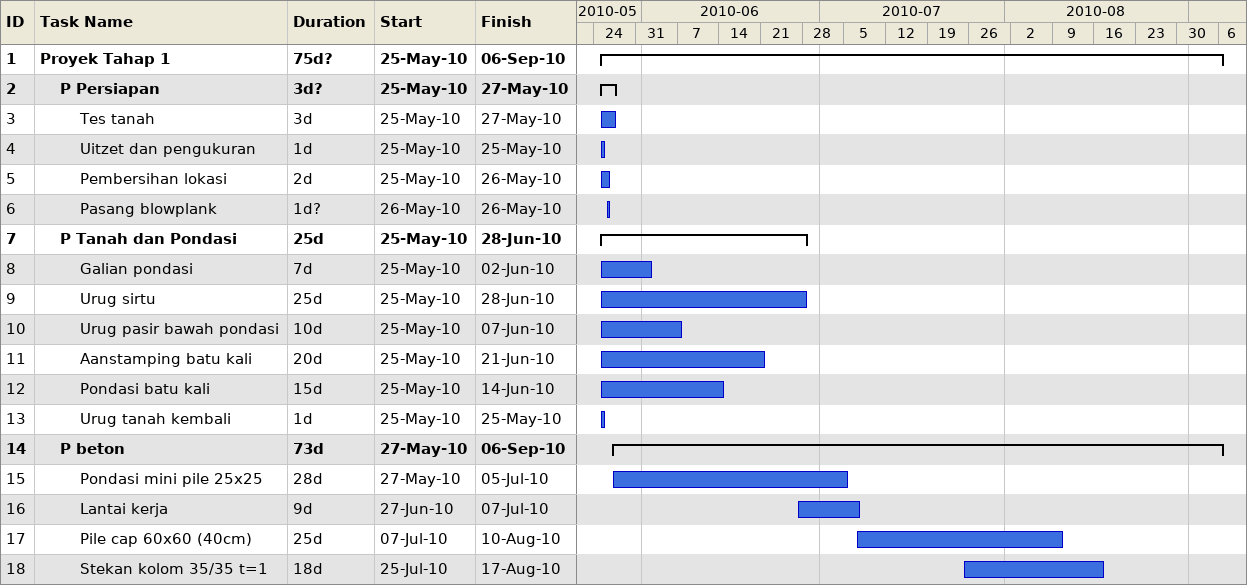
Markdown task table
| ID | Level | Task | Duration | Start | Finish |
|---|---|---|---|---|---|
| 1 | 1 | **Proyek Tahap 1** | 75d? | 2010-05-25 | 2010-09-06 |
| 2 | 2 | **P Persiapan** | 3d? | 2010-05-25 | 2010-05-27 |
| 3 | 3 | Tes tanah | 3d | 2010-05-25 | 2010-05-27 |
| 4 | 3 | Uitzet dan pengukuran | 1d | 2010-05-25 | 2010-05-25 |
| 5 | 3 | Pembersihan lokasi | 2d | 2010-05-25 | 2010-05-26 |
| 6 | 3 | Pasang blowplank | 1d? | 2010-05-26 | 2010-05-26 |
| 7 | 2 | **P Tanah dan Pondasi** | 25d | 2010-05-25 | 2010-06-28 |
| 8 | 3 | Galian pondasi | 7d | 2010-05-25 | 2010-06-02 |
| 9 | 3 | Urug sirtu | 25d | 2010-05-25 | 2010-06-28 |
| 10 | 3 | Urug pasir bawah pondasi | 10d | 2010-05-25 | 2010-06-07 |
| 11 | 3 | Aanstamping batu kali | 20d | 2010-05-25 | 2010-06-21 |
| 12 | 3 | Pondasi batu kali | 15d | 2010-05-25 | 2010-06-14 |
| 13 | 3 | Urug tanah kembali | 1d | 2010-05-25 | 2010-05-25 |
| 14 | 2 | **P beton** | 73d | 2010-05-27 | 2010-09-06 |
| 15 | 3 | Pondasi mini pile 25x25 | 28d | 2010-05-27 | 2010-07-05 |
| 16 | 3 | Lantai kerja | 9d | 2010-06-27 | 2010-07-07 |
| 17 | 3 | Pile cap 60x60 (40cm) | 25d | 2010-07-07 | 2010-08-10 |
| 18 | 3 | Stekan kolom 35/35 t=1 | 18d | 2010-07-25 | 2010-08-17 |
